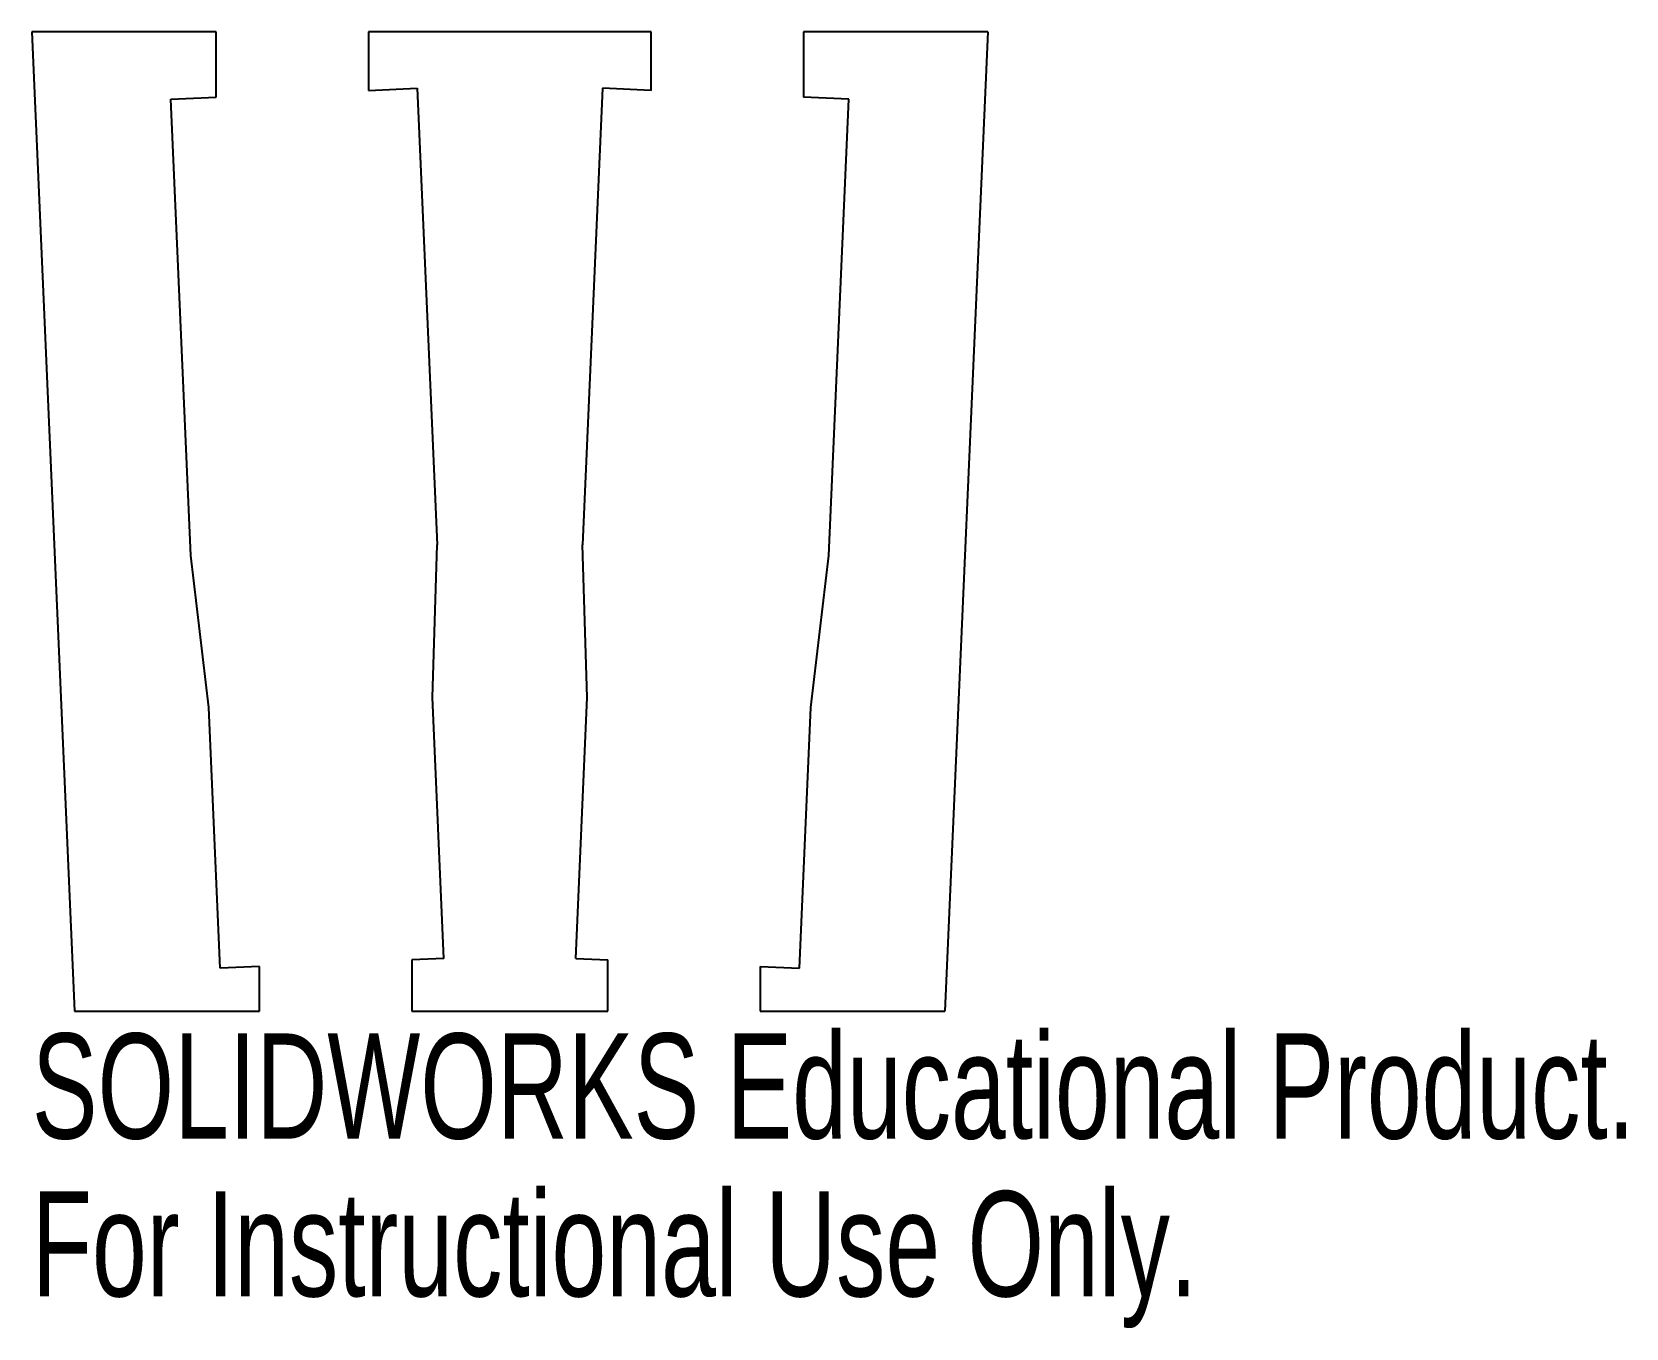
# Model space of a CAD drawing. Header units: millimetres. Extents: x -22 to 51.3, y 40.4 to 100.
import ezdxf

# ---------------------------------------------------------------- set-up
doc = ezdxf.new("R2010")
doc.units = ezdxf.units.MM
doc.styles.add('SLDTEXTSTYLE0', font='TXT', dxfattribs={"width": 0.7})

msp = doc.modelspace()

# ---------------------------------------------------------------- linework, layer by layer
at = {"color": 7, "linetype": 'Continuous', "lineweight": 25}
for p, q in [((-13.5, 100), (-21.965, 100)), ((-21.965, 100), (-20, 55)), ((-13.5, 97.003), (-13.5, 100)), ((-6.5, 100), (-6.5, 97.309)), ((6.5, 100), (-6.5, 100)), ((6.5, 97.309), (6.5, 100)), ((13.5, 100), (13.5, 97.003)), ((21.965, 100), (13.5, 100)), ((21.965, 100), (20, 55)), ((-15.582, 96.913), (-13.5, 97.003)), ((-14.666, 75.933), (-15.582, 96.913)), ((-6.5, 97.309), (-4.253, 97.407)), ((-4.253, 97.407), (-3.337, 76.427)), ((4.253, 97.407), (3.337, 76.427)), ((6.5, 97.309), (4.253, 97.407)), ((15.582, 96.913), (13.5, 97.003)), ((14.666, 75.933), (15.582, 96.913)), ((-3.556, 69.411), (-3.337, 76.427)), ((3.556, 69.411), (3.337, 76.427)), ((-13.836, 68.962), (-14.666, 75.933)), ((13.836, 68.962), (14.666, 75.933)), ((-13.313, 56.974), (-13.836, 68.962)), ((-3.033, 57.422), (-3.556, 69.411)), ((3.033, 57.422), (3.556, 69.411)), ((13.313, 56.974), (13.836, 68.962)), ((-3.033, 57.422), (-4.5, 57.358)), ((-4.5, 57.358), (-4.5, 55)), ((3.033, 57.422), (4.5, 57.358)), ((4.5, 55), (4.5, 57.358)), ((-11.5, 57.053), (-13.313, 56.974)), ((-11.5, 55), (-11.5, 57.053)), ((11.5, 57.053), (11.5, 55)), ((11.5, 57.053), (13.313, 56.974)), ((-20, 55), (-11.5, 55)), ((-4.5, 55), (4.5, 55)), ((11.5, 55), (20, 55))]:
    msp.add_line(p, q, dxfattribs=at)

# ---------------------------------------------------------------- texts
at = {"color": 7, "linetype": 'Continuous', "char_height": 4.83362, "attachment_point": 1, "style": 'SLDTEXTSTYLE0'}
for s, insert in [('SOLIDWORKS Educational Product.', (-21.965, 53.98)), ('For Instructional Use Only.', (-21.965, 46.73))]:
    msp.add_mtext(s, dxfattribs=dict(at, insert=insert))

doc.saveas('drawing.dxf')
